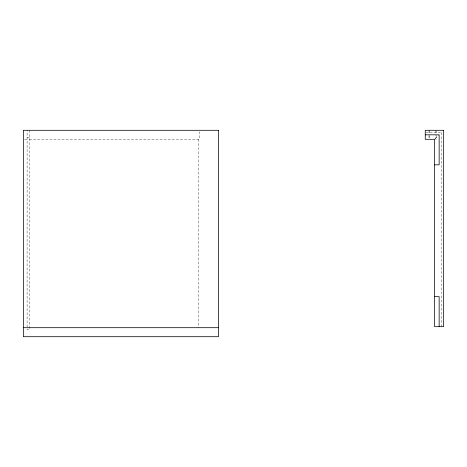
<?xml version="1.0" encoding="UTF-8"?>
<svg xmlns="http://www.w3.org/2000/svg" width="467" height="467" viewBox="0 0 467 467"><rect width="100%" height="100%" fill="white"/><g stroke="black" fill="none" stroke-linecap="round" stroke-linejoin="round"><path stroke-width="0.35" stroke-dasharray="2.33 1.75" d="M435.145 138.81L438.647 135.307M425.886 132.179L441.776 132.179L441.776 326.678M27.104 137.432L29.357 137.432M24.599 139.306L27.104 139.306M29.357 139.306L199.351 139.306L199.351 131.688M436.522 130.299L436.522 133.515M436.522 135.448L436.522 139.306L435.769 139.306L435.769 135.448M435.769 130.299L435.769 133.515M429.763 130.299L429.763 133.515M429.763 135.448L429.763 139.306M429.015 130.299L429.015 133.515M429.015 135.448L429.015 139.306M198.224 139.306L198.224 327.694M29.357 130.299L29.357 329.568L27.104 329.568L27.104 130.299"/><path stroke-width="0.7" d="M425.262 134.805L439.149 134.805L439.149 164.828L434.643 164.828M434.643 296.656L439.149 296.656L439.149 326.678M23.35 327.694L218.492 327.694M218.492 130.299L23.35 130.299L23.35 336.701L218.492 336.701L218.492 130.299M443.65 130.299L425.262 130.299L425.262 139.306L434.643 139.306L434.643 326.678L443.65 326.678L443.65 130.299"/></g></svg>
